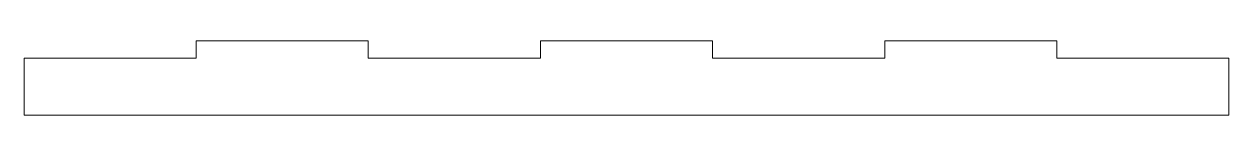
# Model space of a CAD drawing. Header units: millimetres. Extents: x -105 to 105, y 0 to 13.
import ezdxf

# ---------------------------------------------------------------- set-up
doc = ezdxf.new("R2010")
doc.units = ezdxf.units.MM

msp = doc.modelspace()

# ---------------------------------------------------------------- linework, layer by layer
at = {"color": 7, "linetype": 'Continuous', "lineweight": 15}
for p, q in [((-75, 13), (-45, 13)), ((-75, 13), (-75, 10)), ((-45, 13), (-45, 10)), ((-15, 13), (15, 13)), ((-15, 13), (-15, 10)), ((15, 13), (15, 10)), ((45, 13), (75, 13)), ((45, 13), (45, 10)), ((75, 13), (75, 10)), ((-105, 10), (-105, 0)), ((-75, 10), (-105, 10)), ((-15, 10), (-45, 10)), ((45, 10), (15, 10)), ((105, 10), (75, 10)), ((105, 0), (105, 10)), ((-105, 0), (105, 0))]:
    msp.add_line(p, q, dxfattribs=at)

doc.saveas('drawing.dxf')
